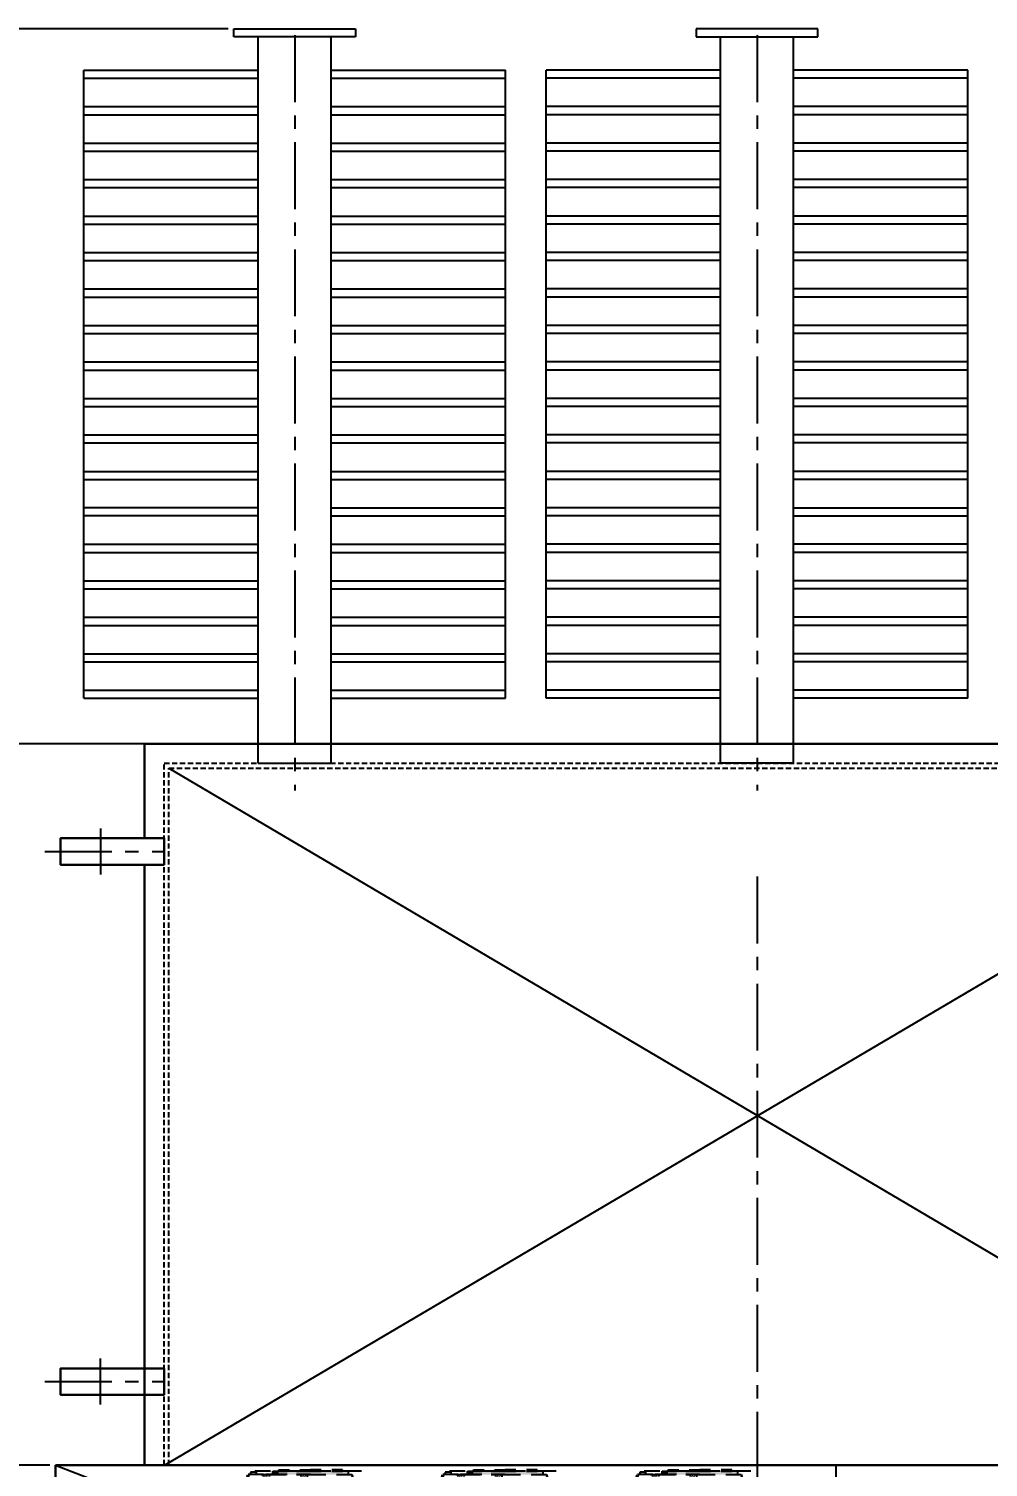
# Model space of a CAD drawing. Header units: millimetres. Extents: x 198356 to 209798, y -190593 to -183267.
# Drawn here: x 199798 to 200981, y -188132 to -186357 of the extents above; entities that cross this region are included whole.
import ezdxf

# ---------------------------------------------------------------- set-up
doc = ezdxf.new("R2010")
doc.units = ezdxf.units.MM
doc.header["$LTSCALE"] = 13
doc.linetypes.add('CENTERX2', pattern=[101.6, 63.5, -12.7, 12.7, -12.7])
doc.linetypes.add('DASHED', pattern=[0.75, 0.5, -0.25])
for name, color, linetype in [('1', 4, 'Continuous'), ('4虚线层', 6, 'DASHED'), ('粗实线', 4, 'Continuous')]:
    doc.layers.add(name, color=color, linetype=linetype)
doc.layers.add('2细实线', color=3, linetype='Continuous', lineweight=20)
doc.layers.add('标注、文本', color=3, linetype='Continuous', lineweight=25)
doc.styles.get("Standard").update_dxf_attribs({"font": 'gbenor.shx', "bigfont": 'gbcbig.shx'})
doc.dimstyles.new('英寸 1-10', dxfattribs={"dimscale": 14, "dimtxt": 3.5, "dimasz": 2, "dimexe": 1.5, "dimexo": 0.5, "dimgap": 0.5, "dimtad": 1, "dimtoh": 1, "dimdec": 1, "dimdsep": 46, "dimtxsty": 'Standard', "dimcen": 2.5, "dimclrd": 3, "dimclre": 3, "dimclrt": 3, "dimadec": 0, "dimazin": 2, "dimtfac": 1, "dimtdec": 1, "dimtmove": 0, "dimatfit": 2, "dimfxl": 1, "dimarcsym": 0})

# ---------------------------------------------------------------- blocks, each defined once
blk = doc.blocks.new('*D120')
at = {"layer": '2细实线', "color": 3, "linetype": 'ByBlock', "lineweight": -2}
for p, q in [((199961.3, -187239.5), (199707.7, -187239.5)), ((199728.7, -187281.5), (199728.7, -188087.5)), ((199823.8, -188129.5), (199707.7, -188129.5))]:
    blk.add_line(p, q, dxfattribs=at)
at = {"layer": '2细实线', "color": 3, "linetype": 'ByBlock'}
for points in [[(199721.7, -187281.5), (199735.7, -187281.5), (199728.7, -187239.5)], [(199721.7, -188087.5), (199735.7, -188087.5), (199728.7, -188129.5)]]:
    blk.add_solid(points, dxfattribs=at)
at = {"layer": 'Defpoints', "color": 0, "linetype": 'ByBlock'}
for p in [(199968.3, -187239.5), (199728.7, -188129.5), (199830.8, -188129.5)]:
    blk.add_point(p, dxfattribs=at)
at = {"layer": '2细实线', "color": 3, "linetype": 'ByBlock', "insert": (199683.5, -187684.5), "char_height": 73.5, "attachment_point": 5, "rotation": 90}
blk.add_mtext('890 [35.0]', dxfattribs=at)
blk = doc.blocks.new('A$C732158F3')
at = {"layer": '4虚线层', "ltscale": 3}
h = blk.add_hatch(color=256, dxfattribs=at)
h.dxf.hatch_style = 2
h.paths.add_polyline_path([(7.3, 129.5), (7.3, 82.9), (11.6, 82.9)])
h = blk.add_hatch(color=256, dxfattribs=at)
h.dxf.hatch_style = 2
h.paths.add_polyline_path([(7.3, 129.5), (11.6, 129.5), (11.6, 82.9)])
h = blk.add_hatch(color=256, dxfattribs=at)
h.dxf.hatch_style = 2
h.paths.add_polyline_path([(7.3, 82.9), (7.3, 43.6), (11.6, 43.6)])
h = blk.add_hatch(color=256, dxfattribs=at)
h.dxf.hatch_style = 2
h.paths.add_polyline_path([(7.3, 82.9), (11.6, 82.9), (11.6, 43.6)])
h = blk.add_hatch(color=256, dxfattribs=at)
h.dxf.hatch_style = 2
h.paths.add_polyline_path([(7.3, 43.6), (7.3, 36.4), (11.6, 36.4)])
h = blk.add_hatch(color=256, dxfattribs=at)
h.dxf.hatch_style = 2
h.paths.add_polyline_path([(7.3, 43.6), (11.6, 43.6), (11.6, 36.4)])
for points in [[(7.3, 129.5), (7.3, 112)], [(11.6, 133.9), (30.6, 139.7), (33.5, 139.7)], [(11.6, 114.9), (11.6, 133.9)], [(61.1, 130.9), (53.8, 130.9), (34.9, 130.9), (32, 129.5), (32, 128), (32, 125.1), (34.9, 125.1)], [(33.5, 133.9), (45.1, 133.9), (45.1, 139.7), (33.5, 139.7)], [(33.5, 120.8), (33.5, 139.7)], [(53.8, 122.2), (53.8, 123.7), (50.9, 125.1), (33.5, 125.1)], [(53.8, 122.2), (53.8, 123.7), (50.9, 125.1), (33.5, 125.1)], [(37.8, 110.6), (37.8, 125.1)], [(50.9, 125.1), (50.9, 110.6)], [(50.9, 125.1), (50.9, 110.6)], [(77.1, 128), (61.1, 128), (61.1, 130.9)], [(61.1, 130.9), (61.1, 113.5)], [(77.1, 128), (77.1, 112)], [(5.8, 122.2), (5.8, 109.1)], [(7.3, 109.1), (7.3, 122.2)], [(33.5, 88.8), (33.5, 107.7)], [(53.8, 122.2), (53.8, 109.1)], [(53.8, 122.2), (53.8, 109.1)], [(75.7, 117.8), (77.1, 117.8)], [(152.8, 109.1), (177.5, 106.2)], [(5.8, 96), (5.8, 82.9)], [(7.3, 100.4), (7.3, 82.9)], [(32, 98.9), (32, 82.9)], [(33.5, 88.8), (33.5, 87.3), (34.9, 85.8)], [(37.8, 84.4), (37.8, 98.9)], [(50.9, 97.5), (50.9, 82.9)], [(50.9, 97.5), (50.9, 82.9)], [(53.8, 100.4), (53.8, 82.9)], [(53.8, 96), (53.8, 82.9)], [(53.8, 96), (53.8, 82.9)], [(61.1, 100.4), (61.1, 82.9)], [(69.8, 98.9), (69.8, 82.9)], [(77.1, 98.9), (77.1, 82.9)], [(125.1, 90.2), (97.5, 90.2)], [(167.3, 90.2), (138.2, 90.2)], [(142.6, 106.2), (158.6, 103.3)], [(158.6, 103.3), (160, 100.4), (161.5, 100.4), (163, 100.4), (164.4, 101.8)], [(165.9, 103.3), (164.4, 101.8)], [(167.3, 101.8), (167.3, 103.3), (165.9, 103.3)], [(177.5, 106.2), (183.3, 100.4), (183.3, 82.9)], [(5.8, 69.8), (5.8, 82.9)], [(7.3, 65.5), (7.3, 82.9)], [(11.6, 65.5), (11.6, 82.9)], [(11.6, 81.5), (11.6, 80), (13.1, 78.6), (33.5, 78.6)], [(11.6, 78.6), (11.6, 77.1), (13.1, 75.7)], [(11.6, 75.7), (11.6, 74.2), (13.1, 72.7)], [(13.1, 71.3), (11.6, 71.3), (11.6, 69.8)], [(32, 66.9), (32, 82.9)], [(42.2, 72.7), (42.2, 74.2), (42.2, 75.7), (39.3, 75.7), (33.5, 75.7)], [(33.5, 75.7), (33.5, 72.7)], [(37.8, 71.3), (37.8, 40.7), (33.5, 40.7), (36.4, 40.7)], [(50.9, 40.7), (33.5, 40.7), (33.5, 71.3)], [(34.9, 85.8), (39.3, 84.4), (42.2, 78.6)], [(45.1, 77.1), (43.6, 78.6), (42.2, 78.6)], [(42.2, 71.3), (43.6, 72.7), (45.1, 74.2)], [(50.9, 68.4), (50.9, 82.9)], [(53.8, 65.5), (53.8, 82.9)], [(53.8, 69.8), (53.8, 82.9)], [(61.1, 65.5), (61.1, 82.9)], [(69.8, 66.9), (69.8, 82.9)], [(77.1, 66.9), (77.1, 82.9)], [(125.1, 75.7), (97.5, 75.7)], [(167.3, 75.7), (138.2, 75.7)], [(165.9, 62.6), (167.3, 62.6), (167.3, 64), (167.3, 82.9)], [(177.5, 59.7), (183.3, 65.5), (183.3, 82.9)], [(7.3, 56.7), (7.3, 43.6)], [(7.3, 36.4), (7.3, 53.8)], [(11.6, 53.8), (11.6, 36.4)], [(50.9, 40.7), (50.9, 55.3)], [(53.8, 43.6), (53.8, 56.7)], [(69.8, 37.8), (69.8, 53.8)], [(77.1, 37.8), (77.1, 53.8)], [(142.6, 59.7), (158.6, 62.6)], [(152.8, 56.7), (177.5, 59.7)], [(164.4, 64), (163, 65.5), (161.5, 65.5), (160, 65.5), (158.6, 62.6)], [(165.9, 62.6), (164.4, 64)], [(165.9, 62.6), (165.9, 64)], [(53.8, 40.7), (34.9, 40.7), (32, 40.7), (32, 37.8)], [(32, 37.8), (32, 36.4), (34.9, 34.9)], [(33.5, 40.7), (33.5, 39.3), (34.9, 39.3)], [(34.9, 39.3), (39.3, 37.8), (42.2, 32)], [(50.9, 40.7), (53.8, 42.2), (53.8, 43.6)], [(61.1, 34.9), (61.1, 52.4)], [(11.6, 21.8), (11.6, 32)], [(11.6, 32), (11.6, 29.1), (13.1, 29.1)], [(11.6, 29.1), (11.6, 27.6), (13.1, 26.2)], [(13.1, 24.7), (11.6, 24.7), (11.6, 21.8), (11.6, 5.8)], [(42.2, 26.2), (42.2, 27.6), (39.3, 29.1), (33.5, 29.1)], [(61.1, 34.9), (53.8, 34.9), (34.9, 34.9)], [(45.1, 29.1), (43.6, 30.6), (42.2, 32)], [(42.2, 24.7), (43.6, 26.2), (45.1, 27.6)], [(11.6, 16), (8.7, 16), (8.7, 8.7), (11.6, 8.7)], [(33.5, 1.5), (30.6, 1.5), (11.6, 7.3)], [(33.5, 1.5), (33.5, 0), (30.6, 0), (11.6, 5.8)]]:
    blk.add_lwpolyline(points, dxfattribs=at)
blk.add_lwpolyline([(11.6, 34.9), (11.6, 32)], close=True, dxfattribs=at)
for points in [[(0, 145.5), (0, 145.5), (0, 120.8), (0, 120.8)], [(7.3, 145.5), (7.3, 145.5), (7.3, 120.8), (7.3, 120.8)], [(11.6, 129.5), (11.6, 129.5), (7.3, 129.5), (7.3, 129.5)], [(33.5, 136.8), (33.5, 136.8), (11.6, 133.9), (11.6, 133.9)], [(32, 128), (32, 128), (32, 129.5), (32, 129.5)], [(32, 128), (32, 128), (32, 112), (32, 112)], [(37.8, 117.8), (37.8, 117.8), (33.5, 125.1), (33.5, 125.1)], [(34.9, 125.1), (34.9, 125.1), (53.8, 125.1), (53.8, 125.1)], [(37.8, 120.8), (37.8, 120.8), (36.4, 125.1), (36.4, 125.1)], [(53.8, 130.9), (53.8, 130.9), (53.8, 113.5), (53.8, 113.5)], [(69.8, 128), (69.8, 128), (69.8, 112), (69.8, 112)], [(0, 107.7), (0, 107.7), (0, 82.9), (0, 82.9)], [(7.3, 122.2), (7.3, 122.2), (5.8, 122.2), (5.8, 122.2)], [(7.3, 107.7), (7.3, 107.7), (7.3, 82.9), (7.3, 82.9)], [(32, 112), (32, 112), (32, 82.9), (32, 82.9)], [(33.5, 114.9), (33.5, 114.9), (37.8, 103.3), (37.8, 103.3)], [(77.1, 117.8), (77.1, 117.8), (103.3, 114.9), (103.3, 114.9)], [(77.1, 113.5), (77.1, 113.5), (93.1, 112), (93.1, 112)], [(106.2, 110.6), (106.2, 110.6), (130.9, 107.7), (130.9, 107.7)], [(114.9, 113.5), (114.9, 113.5), (139.7, 110.6), (139.7, 110.6)], [(7.3, 82.9), (7.3, 82.9), (7.3, 96), (7.3, 96)], [(11.6, 82.9), (11.6, 82.9), (11.6, 101.8), (11.6, 101.8)], [(157.1, 82.9), (157.1, 82.9), (157.1, 104.8), (157.1, 104.8)], [(158.6, 82.9), (158.6, 82.9), (158.6, 103.3), (158.6, 103.3)], [(164.4, 82.9), (164.4, 82.9), (164.4, 101.8), (164.4, 101.8)], [(167.3, 82.9), (167.3, 82.9), (167.3, 101.8), (167.3, 101.8)], [(177.5, 106.2), (177.5, 106.2), (177.5, 82.9), (177.5, 82.9)], [(0, 71.3), (0, 71.3), (0, 46.6), (0, 46.6)], [(7.3, 82.9), (7.3, 82.9), (7.3, 69.8), (7.3, 69.8)], [(7.3, 71.3), (7.3, 71.3), (7.3, 46.6), (7.3, 46.6)], [(11.6, 82.9), (11.6, 82.9), (11.6, 65.5), (11.6, 65.5)], [(33.5, 75.7), (33.5, 75.7), (13.1, 75.7), (13.1, 75.7)], [(33.5, 72.7), (33.5, 72.7), (13.1, 72.7), (13.1, 72.7)], [(33.5, 71.3), (33.5, 71.3), (13.1, 71.3), (13.1, 71.3)], [(32, 55.3), (32, 55.3), (32, 82.9), (32, 82.9)], [(42.2, 78.6), (42.2, 78.6), (33.5, 78.6), (33.5, 78.6)], [(33.5, 75.7), (33.5, 75.7), (33.5, 72.7), (33.5, 72.7)], [(33.5, 72.7), (33.5, 72.7), (42.2, 72.7), (42.2, 72.7)], [(33.5, 71.3), (33.5, 71.3), (42.2, 71.3), (42.2, 71.3)], [(33.5, 71.3), (33.5, 71.3), (33.5, 40.7), (33.5, 40.7)], [(45.1, 74.2), (45.1, 74.2), (45.1, 77.1), (45.1, 77.1)], [(53.8, 87.3), (53.8, 87.3), (61.1, 87.3), (61.1, 87.3)], [(53.8, 78.6), (53.8, 78.6), (61.1, 78.6), (61.1, 78.6)], [(157.1, 82.9), (157.1, 82.9), (157.1, 62.6), (157.1, 62.6)], [(158.6, 82.9), (158.6, 82.9), (158.6, 62.6), (158.6, 62.6)], [(164.4, 82.9), (164.4, 82.9), (164.4, 64), (164.4, 64)], [(177.5, 59.7), (177.5, 59.7), (177.5, 82.9), (177.5, 82.9)], [(5.8, 43.6), (5.8, 43.6), (5.8, 56.7), (5.8, 56.7)], [(32, 37.8), (32, 37.8), (32, 53.8), (32, 53.8)], [(33.5, 50.9), (33.5, 50.9), (37.8, 62.6), (37.8, 62.6)], [(37.8, 56.7), (37.8, 56.7), (37.8, 58.2), (37.8, 58.2)], [(77.1, 52.4), (77.1, 52.4), (93.1, 53.8), (93.1, 53.8)], [(106.2, 55.3), (106.2, 55.3), (130.9, 58.2), (130.9, 58.2)], [(114.9, 52.4), (114.9, 52.4), (139.7, 55.3), (139.7, 55.3)], [(7.3, 43.6), (7.3, 43.6), (5.8, 43.6), (5.8, 43.6)], [(11.6, 36.4), (11.6, 36.4), (7.3, 36.4), (7.3, 36.4)], [(11.6, 34.9), (11.6, 34.9), (11.6, 52.4), (11.6, 52.4)], [(37.8, 48), (37.8, 48), (33.5, 40.7), (33.5, 40.7)], [(37.8, 45.1), (37.8, 45.1), (36.4, 40.7), (36.4, 40.7)], [(53.8, 34.9), (53.8, 34.9), (53.8, 52.4), (53.8, 52.4)], [(61.1, 37.8), (61.1, 37.8), (77.1, 37.8), (77.1, 37.8)], [(77.1, 48), (77.1, 48), (103.3, 50.9), (103.3, 50.9)], [(0, 33.5), (0, 33.5), (0, 8.7), (0, 8.7)], [(7.3, 33.5), (7.3, 33.5), (7.3, 8.7), (7.3, 8.7)], [(11.6, 32), (11.6, 32), (13.1, 32), (13.1, 32)], [(33.5, 32), (33.5, 32), (13.1, 32), (13.1, 32)], [(33.5, 29.1), (33.5, 29.1), (13.1, 29.1), (13.1, 29.1)], [(33.5, 26.2), (33.5, 26.2), (13.1, 26.2), (13.1, 26.2)], [(33.5, 24.7), (33.5, 24.7), (13.1, 24.7), (13.1, 24.7)], [(42.2, 32), (42.2, 32), (33.5, 32), (33.5, 32)], [(33.5, 29.1), (33.5, 29.1), (33.5, 26.2), (33.5, 26.2)], [(33.5, 26.2), (33.5, 26.2), (42.2, 26.2), (42.2, 26.2)], [(33.5, 24.7), (33.5, 24.7), (42.2, 24.7), (42.2, 24.7)], [(33.5, 24.7), (33.5, 24.7), (33.5, 0), (33.5, 0)], [(45.1, 27.6), (45.1, 27.6), (45.1, 29.1), (45.1, 29.1)]]:
    blk.add_open_spline(points, degree=3, dxfattribs=at)
blk = doc.blocks.new('*D117')
at = {"layer": '2细实线', "color": 3, "linetype": 'ByBlock', "lineweight": -2}
for p, q in [((199823.8, -188129.5), (199707.7, -188129.5)), ((199728.7, -188171.5), (199728.7, -188762.5)), ((199855.6, -188804.5), (199707.7, -188804.5))]:
    blk.add_line(p, q, dxfattribs=at)
at = {"layer": '2细实线', "color": 3, "linetype": 'ByBlock'}
for points in [[(199721.7, -188171.5), (199735.7, -188171.5), (199728.7, -188129.5)], [(199721.7, -188762.5), (199735.7, -188762.5), (199728.7, -188804.5)]]:
    blk.add_solid(points, dxfattribs=at)
at = {"layer": 'Defpoints', "color": 0, "linetype": 'ByBlock'}
for p in [(199830.8, -188129.5), (199728.7, -188804.5), (199862.6, -188804.5)]:
    blk.add_point(p, dxfattribs=at)
at = {"layer": '2细实线', "color": 3, "linetype": 'ByBlock', "insert": (199683.4, -188467), "char_height": 73.5, "attachment_point": 5, "rotation": 90}
blk.add_mtext('675 [26.6]', dxfattribs=at)
blk = doc.blocks.new('*D128')
at = {"layer": '2细实线', "color": 3, "linetype": 'ByBlock', "lineweight": -2}
for p, q in [((200043.8, -186357.5), (199465.3, -186357.5)), ((199486.3, -186399.5), (199486.3, -188762.5)), ((199703.7, -188804.5), (199465.3, -188804.5))]:
    blk.add_line(p, q, dxfattribs=at)
at = {"layer": '2细实线', "color": 3, "linetype": 'ByBlock'}
for points in [[(199479.3, -186399.5), (199493.3, -186399.5), (199486.3, -186357.5)], [(199479.3, -188762.5), (199493.3, -188762.5), (199486.3, -188804.5)]]:
    blk.add_solid(points, dxfattribs=at)
at = {"layer": 'Defpoints', "color": 0, "linetype": 'ByBlock'}
for p in [(200050.8, -186357.5), (199486.3, -188804.5), (199710.7, -188804.5)]:
    blk.add_point(p, dxfattribs=at)
at = {"layer": '2细实线', "color": 3, "linetype": 'ByBlock', "insert": (199441, -187581), "char_height": 73.5, "attachment_point": 5, "rotation": 90}
blk.add_mtext('2447 [96.3]', dxfattribs=at)

msp = doc.modelspace()

# ---------------------------------------------------------------- linework, layer by layer
at = {"layer": '1', "ltscale": 5}
for p, q in [((200050.829, -186357.487), (200200.829, -186357.487)), ((200050.829, -186367.487), (200050.829, -186357.487)), ((200050.829, -186357.487), (200200.829, -186357.487)), ((200050.829, -186367.487), (200050.829, -186357.487)), ((200200.829, -186367.487), (200050.829, -186367.487)), ((200200.829, -186367.487), (200050.829, -186367.487)), ((200080.829, -187263.487), (200080.829, -186367.487)), ((200080.829, -187263.487), (200080.829, -186367.487)), ((200170.829, -187263.487), (200170.829, -186367.487)), ((200170.829, -187263.487), (200170.829, -186367.487)), ((200200.829, -186357.487), (200200.829, -186367.487)), ((200200.829, -186357.487), (200200.829, -186367.487)), ((200770.829, -186357.487), (200620.829, -186357.487)), ((200620.829, -186357.487), (200620.829, -186367.487)), ((200770.829, -186357.487), (200620.829, -186357.487)), ((200620.829, -186357.487), (200620.829, -186367.487)), ((200620.829, -186367.487), (200770.829, -186367.487)), ((200620.829, -186367.487), (200770.829, -186367.487)), ((200650.829, -187263.487), (200650.829, -186367.487)), ((200650.829, -187263.487), (200650.829, -186367.487)), ((200740.829, -187263.487), (200740.829, -186367.487)), ((200740.829, -187263.487), (200740.829, -186367.487)), ((200770.829, -186367.487), (200770.829, -186357.487)), ((200770.829, -186367.487), (200770.829, -186357.487)), ((199865.829, -187183.487), (199865.829, -186408.487)), ((199865.829, -186408.487), (200080.829, -186408.487)), ((199865.829, -186408.487), (200080.829, -186408.487)), ((199865.829, -186408.487), (200080.829, -186408.487)), ((199865.829, -186408.487), (200080.829, -186408.487)), ((199865.829, -186418.487), (200080.829, -186418.487)), ((199865.829, -186418.487), (200080.829, -186418.487)), ((199865.829, -186418.487), (200080.829, -186418.487)), ((199865.829, -186418.487), (200080.829, -186418.487)), ((200170.829, -186408.487), (200385.829, -186408.487)), ((200170.829, -186408.487), (200385.829, -186408.487)), ((200170.829, -186408.487), (200385.829, -186408.487)), ((200170.829, -186408.487), (200385.829, -186408.487)), ((200170.829, -186408.487), (200385.829, -186408.487)), ((200170.829, -186408.487), (200385.829, -186408.487)), ((200170.829, -186408.487), (200385.829, -186408.487)), ((200170.829, -186408.487), (200385.829, -186408.487)), ((200170.829, -186418.487), (200385.829, -186418.487)), ((200170.829, -186418.487), (200385.829, -186418.487)), ((200170.829, -186418.487), (200385.829, -186418.487)), ((200170.829, -186418.487), (200385.829, -186418.487)), ((200170.829, -186418.487), (200385.829, -186418.487)), ((200170.829, -186418.487), (200385.829, -186418.487)), ((200170.829, -186418.487), (200385.829, -186418.487)), ((200170.829, -186418.487), (200385.829, -186418.487)), ((200385.829, -187183.487), (200385.829, -186408.487)), ((200435.829, -187183.487), (200435.829, -186408.487)), ((200650.829, -186408.487), (200435.829, -186408.487)), ((200650.829, -186408.487), (200435.829, -186408.487)), ((200650.829, -186408.487), (200435.829, -186408.487)), ((200650.829, -186408.487), (200435.829, -186408.487)), ((200650.829, -186408.487), (200435.829, -186408.487)), ((200650.829, -186408.487), (200435.829, -186408.487)), ((200650.829, -186408.487), (200435.829, -186408.487)), ((200650.829, -186408.487), (200435.829, -186408.487)), ((200650.829, -186418.487), (200435.829, -186418.487)), ((200650.829, -186418.487), (200435.829, -186418.487)), ((200650.829, -186418.487), (200435.829, -186418.487)), ((200650.829, -186418.487), (200435.829, -186418.487)), ((200650.829, -186418.487), (200435.829, -186418.487)), ((200650.829, -186418.487), (200435.829, -186418.487)), ((200650.829, -186418.487), (200435.829, -186418.487)), ((200650.829, -186418.487), (200435.829, -186418.487)), ((200955.829, -186408.487), (200740.829, -186408.487)), ((200955.829, -186408.487), (200740.829, -186408.487)), ((200955.829, -186408.487), (200740.829, -186408.487)), ((200955.829, -186408.487), (200740.829, -186408.487)), ((200955.829, -186418.487), (200740.829, -186418.487)), ((200955.829, -186418.487), (200740.829, -186418.487)), ((200955.829, -186418.487), (200740.829, -186418.487)), ((200955.829, -186418.487), (200740.829, -186418.487)), ((200955.829, -187183.487), (200955.829, -186408.487)), ((199865.829, -186453.487), (200080.829, -186453.487)), ((199865.829, -186453.487), (200080.829, -186453.487)), ((199865.829, -186453.487), (200080.829, -186453.487)), ((199865.829, -186453.487), (200080.829, -186453.487)), ((200170.829, -186453.487), (200385.829, -186453.487)), ((200170.829, -186453.487), (200385.829, -186453.487)), ((200170.829, -186453.487), (200385.829, -186453.487)), ((200170.829, -186453.487), (200385.829, -186453.487)), ((200170.829, -186453.487), (200385.829, -186453.487)), ((200170.829, -186453.487), (200385.829, -186453.487)), ((200170.829, -186453.487), (200385.829, -186453.487)), ((200170.829, -186453.487), (200385.829, -186453.487)), ((200650.829, -186453.487), (200435.829, -186453.487)), ((200650.829, -186453.487), (200435.829, -186453.487)), ((200650.829, -186453.487), (200435.829, -186453.487)), ((200650.829, -186453.487), (200435.829, -186453.487)), ((200650.829, -186453.487), (200435.829, -186453.487)), ((200650.829, -186453.487), (200435.829, -186453.487)), ((200650.829, -186453.487), (200435.829, -186453.487)), ((200650.829, -186453.487), (200435.829, -186453.487)), ((200955.829, -186453.487), (200740.829, -186453.487)), ((200955.829, -186453.487), (200740.829, -186453.487)), ((200955.829, -186453.487), (200740.829, -186453.487)), ((200955.829, -186453.487), (200740.829, -186453.487)), ((199865.829, -186463.487), (200080.829, -186463.487)), ((199865.829, -186463.487), (200080.829, -186463.487)), ((199865.829, -186463.487), (200080.829, -186463.487)), ((199865.829, -186463.487), (200080.829, -186463.487)), ((200170.829, -186463.487), (200385.829, -186463.487)), ((200170.829, -186463.487), (200385.829, -186463.487)), ((200170.829, -186463.487), (200385.829, -186463.487)), ((200170.829, -186463.487), (200385.829, -186463.487)), ((200170.829, -186463.487), (200385.829, -186463.487)), ((200170.829, -186463.487), (200385.829, -186463.487)), ((200170.829, -186463.487), (200385.829, -186463.487)), ((200170.829, -186463.487), (200385.829, -186463.487)), ((200650.829, -186463.487), (200435.829, -186463.487)), ((200650.829, -186463.487), (200435.829, -186463.487)), ((200650.829, -186463.487), (200435.829, -186463.487)), ((200650.829, -186463.487), (200435.829, -186463.487)), ((200650.829, -186463.487), (200435.829, -186463.487)), ((200650.829, -186463.487), (200435.829, -186463.487)), ((200650.829, -186463.487), (200435.829, -186463.487)), ((200650.829, -186463.487), (200435.829, -186463.487)), ((200955.829, -186463.487), (200740.829, -186463.487)), ((200955.829, -186463.487), (200740.829, -186463.487)), ((200955.829, -186463.487), (200740.829, -186463.487)), ((200955.829, -186463.487), (200740.829, -186463.487)), ((199865.829, -186498.487), (200080.829, -186498.487)), ((199865.829, -186498.487), (200080.829, -186498.487)), ((199865.829, -186498.487), (200080.829, -186498.487)), ((199865.829, -186498.487), (200080.829, -186498.487)), ((199865.829, -186508.487), (200080.829, -186508.487)), ((199865.829, -186508.487), (200080.829, -186508.487)), ((199865.829, -186508.487), (200080.829, -186508.487)), ((199865.829, -186508.487), (200080.829, -186508.487)), ((200170.829, -186498.487), (200385.829, -186498.487)), ((200170.829, -186498.487), (200385.829, -186498.487)), ((200170.829, -186498.487), (200385.829, -186498.487)), ((200170.829, -186498.487), (200385.829, -186498.487)), ((200170.829, -186498.487), (200385.829, -186498.487)), ((200170.829, -186498.487), (200385.829, -186498.487)), ((200170.829, -186498.487), (200385.829, -186498.487)), ((200170.829, -186498.487), (200385.829, -186498.487)), ((200170.829, -186508.487), (200385.829, -186508.487)), ((200170.829, -186508.487), (200385.829, -186508.487)), ((200170.829, -186508.487), (200385.829, -186508.487)), ((200170.829, -186508.487), (200385.829, -186508.487)), ((200170.829, -186508.487), (200385.829, -186508.487)), ((200170.829, -186508.487), (200385.829, -186508.487)), ((200170.829, -186508.487), (200385.829, -186508.487)), ((200170.829, -186508.487), (200385.829, -186508.487)), ((200650.829, -186498.487), (200435.829, -186498.487)), ((200650.829, -186498.487), (200435.829, -186498.487)), ((200650.829, -186498.487), (200435.829, -186498.487)), ((200650.829, -186498.487), (200435.829, -186498.487)), ((200650.829, -186498.487), (200435.829, -186498.487)), ((200650.829, -186498.487), (200435.829, -186498.487)), ((200650.829, -186498.487), (200435.829, -186498.487)), ((200650.829, -186498.487), (200435.829, -186498.487)), ((200650.829, -186508.487), (200435.829, -186508.487)), ((200650.829, -186508.487), (200435.829, -186508.487)), ((200650.829, -186508.487), (200435.829, -186508.487)), ((200650.829, -186508.487), (200435.829, -186508.487)), ((200650.829, -186508.487), (200435.829, -186508.487)), ((200650.829, -186508.487), (200435.829, -186508.487)), ((200650.829, -186508.487), (200435.829, -186508.487)), ((200650.829, -186508.487), (200435.829, -186508.487)), ((200955.829, -186498.487), (200740.829, -186498.487)), ((200955.829, -186498.487), (200740.829, -186498.487)), ((200955.829, -186498.487), (200740.829, -186498.487)), ((200955.829, -186498.487), (200740.829, -186498.487)), ((200955.829, -186508.487), (200740.829, -186508.487)), ((200955.829, -186508.487), (200740.829, -186508.487)), ((200955.829, -186508.487), (200740.829, -186508.487)), ((200955.829, -186508.487), (200740.829, -186508.487)), ((199865.829, -186543.487), (200080.829, -186543.487)), ((199865.829, -186543.487), (200080.829, -186543.487)), ((200170.829, -186543.487), (200385.829, -186543.487)), ((200170.829, -186543.487), (200385.829, -186543.487)), ((200170.829, -186543.487), (200385.829, -186543.487)), ((200170.829, -186543.487), (200385.829, -186543.487)), ((200650.829, -186543.487), (200435.829, -186543.487)), ((200650.829, -186543.487), (200435.829, -186543.487)), ((200650.829, -186543.487), (200435.829, -186543.487)), ((200650.829, -186543.487), (200435.829, -186543.487)), ((200955.829, -186543.487), (200740.829, -186543.487)), ((200955.829, -186543.487), (200740.829, -186543.487)), ((199865.829, -186553.487), (200080.829, -186553.487)), ((199865.829, -186553.487), (200080.829, -186553.487)), ((200170.829, -186553.487), (200385.829, -186553.487)), ((200170.829, -186553.487), (200385.829, -186553.487)), ((200170.829, -186553.487), (200385.829, -186553.487)), ((200170.829, -186553.487), (200385.829, -186553.487)), ((200650.829, -186553.487), (200435.829, -186553.487)), ((200650.829, -186553.487), (200435.829, -186553.487)), ((200650.829, -186553.487), (200435.829, -186553.487)), ((200650.829, -186553.487), (200435.829, -186553.487)), ((200955.829, -186553.487), (200740.829, -186553.487)), ((200955.829, -186553.487), (200740.829, -186553.487)), ((199865.829, -186588.487), (200080.829, -186588.487)), ((199865.829, -186588.487), (200080.829, -186588.487)), ((199865.829, -186598.487), (200080.829, -186598.487)), ((199865.829, -186598.487), (200080.829, -186598.487)), ((200170.829, -186588.487), (200385.829, -186588.487)), ((200170.829, -186588.487), (200385.829, -186588.487)), ((200170.829, -186588.487), (200385.829, -186588.487)), ((200170.829, -186588.487), (200385.829, -186588.487)), ((200170.829, -186598.487), (200385.829, -186598.487)), ((200170.829, -186598.487), (200385.829, -186598.487)), ((200170.829, -186598.487), (200385.829, -186598.487)), ((200170.829, -186598.487), (200385.829, -186598.487)), ((200650.829, -186588.487), (200435.829, -186588.487)), ((200650.829, -186588.487), (200435.829, -186588.487)), ((200650.829, -186588.487), (200435.829, -186588.487)), ((200650.829, -186588.487), (200435.829, -186588.487)), ((200650.829, -186598.487), (200435.829, -186598.487)), ((200650.829, -186598.487), (200435.829, -186598.487)), ((200650.829, -186598.487), (200435.829, -186598.487)), ((200650.829, -186598.487), (200435.829, -186598.487)), ((200955.829, -186588.487), (200740.829, -186588.487)), ((200955.829, -186588.487), (200740.829, -186588.487)), ((200955.829, -186598.487), (200740.829, -186598.487)), ((200955.829, -186598.487), (200740.829, -186598.487)), ((199865.829, -186633.487), (200080.829, -186633.487)), ((199865.829, -186633.487), (200080.829, -186633.487)), ((200170.829, -186633.487), (200385.829, -186633.487)), ((200170.829, -186633.487), (200385.829, -186633.487)), ((200170.829, -186633.487), (200385.829, -186633.487)), ((200170.829, -186633.487), (200385.829, -186633.487)), ((200650.829, -186633.487), (200435.829, -186633.487)), ((200650.829, -186633.487), (200435.829, -186633.487)), ((200650.829, -186633.487), (200435.829, -186633.487)), ((200650.829, -186633.487), (200435.829, -186633.487)), ((200955.829, -186633.487), (200740.829, -186633.487)), ((200955.829, -186633.487), (200740.829, -186633.487)), ((199865.829, -186643.487), (200080.829, -186643.487)), ((199865.829, -186643.487), (200080.829, -186643.487)), ((200170.829, -186643.487), (200385.829, -186643.487)), ((200170.829, -186643.487), (200385.829, -186643.487)), ((200170.829, -186643.487), (200385.829, -186643.487)), ((200170.829, -186643.487), (200385.829, -186643.487)), ((200650.829, -186643.487), (200435.829, -186643.487)), ((200650.829, -186643.487), (200435.829, -186643.487)), ((200650.829, -186643.487), (200435.829, -186643.487)), ((200650.829, -186643.487), (200435.829, -186643.487)), ((200955.829, -186643.487), (200740.829, -186643.487)), ((200955.829, -186643.487), (200740.829, -186643.487)), ((199865.829, -186678.487), (200080.829, -186678.487)), ((199865.829, -186678.487), (200080.829, -186678.487)), ((199865.829, -186678.487), (200080.829, -186678.487)), ((199865.829, -186678.487), (200080.829, -186678.487)), ((199865.829, -186688.487), (200080.829, -186688.487)), ((199865.829, -186688.487), (200080.829, -186688.487)), ((199865.829, -186688.487), (200080.829, -186688.487)), ((199865.829, -186688.487), (200080.829, -186688.487)), ((200170.829, -186678.487), (200385.829, -186678.487)), ((200170.829, -186678.487), (200385.829, -186678.487)), ((200170.829, -186678.487), (200385.829, -186678.487)), ((200170.829, -186678.487), (200385.829, -186678.487)), ((200170.829, -186678.487), (200385.829, -186678.487)), ((200170.829, -186678.487), (200385.829, -186678.487)), ((200170.829, -186678.487), (200385.829, -186678.487)), ((200170.829, -186678.487), (200385.829, -186678.487)), ((200170.829, -186688.487), (200385.829, -186688.487)), ((200170.829, -186688.487), (200385.829, -186688.487)), ((200170.829, -186688.487), (200385.829, -186688.487)), ((200170.829, -186688.487), (200385.829, -186688.487)), ((200170.829, -186688.487), (200385.829, -186688.487)), ((200170.829, -186688.487), (200385.829, -186688.487)), ((200170.829, -186688.487), (200385.829, -186688.487)), ((200170.829, -186688.487), (200385.829, -186688.487)), ((200650.829, -186678.487), (200435.829, -186678.487)), ((200650.829, -186678.487), (200435.829, -186678.487)), ((200650.829, -186678.487), (200435.829, -186678.487)), ((200650.829, -186678.487), (200435.829, -186678.487)), ((200650.829, -186678.487), (200435.829, -186678.487)), ((200650.829, -186678.487), (200435.829, -186678.487)), ((200650.829, -186678.487), (200435.829, -186678.487)), ((200650.829, -186678.487), (200435.829, -186678.487)), ((200650.829, -186688.487), (200435.829, -186688.487)), ((200650.829, -186688.487), (200435.829, -186688.487)), ((200650.829, -186688.487), (200435.829, -186688.487)), ((200650.829, -186688.487), (200435.829, -186688.487)), ((200650.829, -186688.487), (200435.829, -186688.487)), ((200650.829, -186688.487), (200435.829, -186688.487)), ((200650.829, -186688.487), (200435.829, -186688.487)), ((200650.829, -186688.487), (200435.829, -186688.487)), ((200955.829, -186678.487), (200740.829, -186678.487)), ((200955.829, -186678.487), (200740.829, -186678.487)), ((200955.829, -186678.487), (200740.829, -186678.487)), ((200955.829, -186678.487), (200740.829, -186678.487)), ((200955.829, -186688.487), (200740.829, -186688.487)), ((200955.829, -186688.487), (200740.829, -186688.487)), ((200955.829, -186688.487), (200740.829, -186688.487)), ((200955.829, -186688.487), (200740.829, -186688.487)), ((199865.829, -186723.487), (200080.829, -186723.487)), ((199865.829, -186723.487), (200080.829, -186723.487)), ((199865.829, -186723.487), (200080.829, -186723.487)), ((199865.829, -186723.487), (200080.829, -186723.487)), ((200170.829, -186723.487), (200385.829, -186723.487)), ((200170.829, -186723.487), (200385.829, -186723.487)), ((200170.829, -186723.487), (200385.829, -186723.487)), ((200170.829, -186723.487), (200385.829, -186723.487)), ((200170.829, -186723.487), (200385.829, -186723.487)), ((200170.829, -186723.487), (200385.829, -186723.487)), ((200170.829, -186723.487), (200385.829, -186723.487)), ((200170.829, -186723.487), (200385.829, -186723.487)), ((200650.829, -186723.487), (200435.829, -186723.487)), ((200650.829, -186723.487), (200435.829, -186723.487)), ((200650.829, -186723.487), (200435.829, -186723.487)), ((200650.829, -186723.487), (200435.829, -186723.487)), ((200650.829, -186723.487), (200435.829, -186723.487)), ((200650.829, -186723.487), (200435.829, -186723.487)), ((200650.829, -186723.487), (200435.829, -186723.487)), ((200650.829, -186723.487), (200435.829, -186723.487)), ((200955.829, -186723.487), (200740.829, -186723.487)), ((200955.829, -186723.487), (200740.829, -186723.487)), ((200955.829, -186723.487), (200740.829, -186723.487)), ((200955.829, -186723.487), (200740.829, -186723.487)), ((199865.829, -186733.487), (200080.829, -186733.487)), ((199865.829, -186733.487), (200080.829, -186733.487)), ((199865.829, -186733.487), (200080.829, -186733.487)), ((199865.829, -186733.487), (200080.829, -186733.487)), ((200170.829, -186733.487), (200385.829, -186733.487)), ((200170.829, -186733.487), (200385.829, -186733.487)), ((200170.829, -186733.487), (200385.829, -186733.487)), ((200170.829, -186733.487), (200385.829, -186733.487)), ((200170.829, -186733.487), (200385.829, -186733.487)), ((200170.829, -186733.487), (200385.829, -186733.487)), ((200170.829, -186733.487), (200385.829, -186733.487)), ((200170.829, -186733.487), (200385.829, -186733.487)), ((200650.829, -186733.487), (200435.829, -186733.487)), ((200650.829, -186733.487), (200435.829, -186733.487)), ((200650.829, -186733.487), (200435.829, -186733.487)), ((200650.829, -186733.487), (200435.829, -186733.487)), ((200650.829, -186733.487), (200435.829, -186733.487)), ((200650.829, -186733.487), (200435.829, -186733.487)), ((200650.829, -186733.487), (200435.829, -186733.487)), ((200650.829, -186733.487), (200435.829, -186733.487)), ((200955.829, -186733.487), (200740.829, -186733.487)), ((200955.829, -186733.487), (200740.829, -186733.487)), ((200955.829, -186733.487), (200740.829, -186733.487)), ((200955.829, -186733.487), (200740.829, -186733.487)), ((199865.829, -186768.487), (200080.829, -186768.487)), ((199865.829, -186768.487), (200080.829, -186768.487)), ((199865.829, -186768.487), (200080.829, -186768.487)), ((199865.829, -186768.487), (200080.829, -186768.487)), ((199865.829, -186778.487), (200080.829, -186778.487)), ((199865.829, -186778.487), (200080.829, -186778.487)), ((199865.829, -186778.487), (200080.829, -186778.487)), ((199865.829, -186778.487), (200080.829, -186778.487)), ((200170.829, -186768.487), (200385.829, -186768.487)), ((200170.829, -186768.487), (200385.829, -186768.487)), ((200170.829, -186768.487), (200385.829, -186768.487)), ((200170.829, -186768.487), (200385.829, -186768.487)), ((200170.829, -186768.487), (200385.829, -186768.487)), ((200170.829, -186768.487), (200385.829, -186768.487)), ((200170.829, -186768.487), (200385.829, -186768.487)), ((200170.829, -186768.487), (200385.829, -186768.487)), ((200170.829, -186778.487), (200385.829, -186778.487)), ((200170.829, -186778.487), (200385.829, -186778.487)), ((200170.829, -186778.487), (200385.829, -186778.487)), ((200170.829, -186778.487), (200385.829, -186778.487)), ((200170.829, -186778.487), (200385.829, -186778.487)), ((200170.829, -186778.487), (200385.829, -186778.487)), ((200170.829, -186778.487), (200385.829, -186778.487)), ((200170.829, -186778.487), (200385.829, -186778.487)), ((200650.829, -186768.487), (200435.829, -186768.487)), ((200650.829, -186768.487), (200435.829, -186768.487)), ((200650.829, -186768.487), (200435.829, -186768.487)), ((200650.829, -186768.487), (200435.829, -186768.487)), ((200650.829, -186768.487), (200435.829, -186768.487)), ((200650.829, -186768.487), (200435.829, -186768.487)), ((200650.829, -186768.487), (200435.829, -186768.487)), ((200650.829, -186768.487), (200435.829, -186768.487)), ((200650.829, -186778.487), (200435.829, -186778.487)), ((200650.829, -186778.487), (200435.829, -186778.487)), ((200650.829, -186778.487), (200435.829, -186778.487)), ((200650.829, -186778.487), (200435.829, -186778.487)), ((200650.829, -186778.487), (200435.829, -186778.487)), ((200650.829, -186778.487), (200435.829, -186778.487)), ((200650.829, -186778.487), (200435.829, -186778.487)), ((200650.829, -186778.487), (200435.829, -186778.487)), ((200955.829, -186768.487), (200740.829, -186768.487)), ((200955.829, -186768.487), (200740.829, -186768.487)), ((200955.829, -186768.487), (200740.829, -186768.487)), ((200955.829, -186768.487), (200740.829, -186768.487)), ((200955.829, -186778.487), (200740.829, -186778.487)), ((200955.829, -186778.487), (200740.829, -186778.487)), ((200955.829, -186778.487), (200740.829, -186778.487)), ((200955.829, -186778.487), (200740.829, -186778.487)), ((199865.829, -186813.487), (200080.829, -186813.487)), ((199865.829, -186813.487), (200080.829, -186813.487)), ((200170.829, -186813.487), (200385.829, -186813.487)), ((200170.829, -186813.487), (200385.829, -186813.487)), ((200170.829, -186813.487), (200385.829, -186813.487)), ((200170.829, -186813.487), (200385.829, -186813.487)), ((200650.829, -186813.487), (200435.829, -186813.487)), ((200650.829, -186813.487), (200435.829, -186813.487)), ((200650.829, -186813.487), (200435.829, -186813.487)), ((200650.829, -186813.487), (200435.829, -186813.487)), ((200955.829, -186813.487), (200740.829, -186813.487)), ((200955.829, -186813.487), (200740.829, -186813.487)), ((199865.829, -186823.487), (200080.829, -186823.487)), ((199865.829, -186823.487), (200080.829, -186823.487)), ((200170.829, -186823.487), (200385.829, -186823.487)), ((200170.829, -186823.487), (200385.829, -186823.487)), ((200170.829, -186823.487), (200385.829, -186823.487)), ((200170.829, -186823.487), (200385.829, -186823.487)), ((200650.829, -186823.487), (200435.829, -186823.487)), ((200650.829, -186823.487), (200435.829, -186823.487)), ((200650.829, -186823.487), (200435.829, -186823.487)), ((200650.829, -186823.487), (200435.829, -186823.487)), ((200955.829, -186823.487), (200740.829, -186823.487)), ((200955.829, -186823.487), (200740.829, -186823.487)), ((199865.829, -186858.487), (200080.829, -186858.487)), ((199865.829, -186858.487), (200080.829, -186858.487)), ((199865.829, -186868.487), (200080.829, -186868.487)), ((199865.829, -186868.487), (200080.829, -186868.487)), ((200170.829, -186858.487), (200385.829, -186858.487)), ((200170.829, -186858.487), (200385.829, -186858.487)), ((200170.829, -186858.487), (200385.829, -186858.487)), ((200170.829, -186858.487), (200385.829, -186858.487)), ((200170.829, -186868.487), (200385.829, -186868.487)), ((200170.829, -186868.487), (200385.829, -186868.487)), ((200170.829, -186868.487), (200385.829, -186868.487)), ((200170.829, -186868.487), (200385.829, -186868.487)), ((200650.829, -186858.487), (200435.829, -186858.487)), ((200650.829, -186858.487), (200435.829, -186858.487)), ((200650.829, -186858.487), (200435.829, -186858.487)), ((200650.829, -186858.487), (200435.829, -186858.487)), ((200650.829, -186868.487), (200435.829, -186868.487)), ((200650.829, -186868.487), (200435.829, -186868.487)), ((200650.829, -186868.487), (200435.829, -186868.487)), ((200650.829, -186868.487), (200435.829, -186868.487)), ((200955.829, -186858.487), (200740.829, -186858.487)), ((200955.829, -186858.487), (200740.829, -186858.487)), ((200955.829, -186868.487), (200740.829, -186868.487)), ((200955.829, -186868.487), (200740.829, -186868.487)), ((199865.829, -186903.487), (200080.829, -186903.487)), ((199865.829, -186903.487), (200080.829, -186903.487)), ((200170.829, -186903.487), (200385.829, -186903.487)), ((200170.829, -186903.487), (200385.829, -186903.487)), ((200170.829, -186903.487), (200385.829, -186903.487)), ((200170.829, -186903.487), (200385.829, -186903.487)), ((200650.829, -186903.487), (200435.829, -186903.487)), ((200650.829, -186903.487), (200435.829, -186903.487)), ((200650.829, -186903.487), (200435.829, -186903.487)), ((200650.829, -186903.487), (200435.829, -186903.487)), ((200955.829, -186903.487), (200740.829, -186903.487)), ((200955.829, -186903.487), (200740.829, -186903.487)), ((199865.829, -186913.487), (200080.829, -186913.487)), ((199865.829, -186913.487), (200080.829, -186913.487)), ((200170.829, -186913.487), (200385.829, -186913.487)), ((200170.829, -186913.487), (200385.829, -186913.487)), ((200170.829, -186913.487), (200385.829, -186913.487)), ((200170.829, -186913.487), (200385.829, -186913.487)), ((200650.829, -186913.487), (200435.829, -186913.487)), ((200650.829, -186913.487), (200435.829, -186913.487)), ((200650.829, -186913.487), (200435.829, -186913.487)), ((200650.829, -186913.487), (200435.829, -186913.487)), ((200955.829, -186913.487), (200740.829, -186913.487)), ((200955.829, -186913.487), (200740.829, -186913.487)), ((200080.829, -186948.487), (199865.829, -186948.487)), ((200080.829, -186948.487), (199865.829, -186948.487)), ((200080.829, -186948.487), (199865.829, -186948.487)), ((200080.829, -186948.487), (199865.829, -186948.487)), ((200170.829, -186948.487), (200385.829, -186948.487)), ((200170.829, -186948.487), (200385.829, -186948.487)), ((200170.829, -186948.487), (200385.829, -186948.487)), ((200170.829, -186948.487), (200385.829, -186948.487)), ((200650.829, -186948.487), (200435.829, -186948.487)), ((200650.829, -186948.487), (200435.829, -186948.487)), ((200650.829, -186948.487), (200435.829, -186948.487)), ((200650.829, -186948.487), (200435.829, -186948.487)), ((200740.829, -186948.487), (200955.829, -186948.487)), ((200740.829, -186948.487), (200955.829, -186948.487)), ((200740.829, -186948.487), (200955.829, -186948.487)), ((200740.829, -186948.487), (200955.829, -186948.487)), ((200080.829, -186958.487), (199865.829, -186958.487)), ((200080.829, -186958.487), (199865.829, -186958.487)), ((200080.829, -186958.487), (199865.829, -186958.487)), ((200080.829, -186958.487), (199865.829, -186958.487)), ((200080.829, -186958.487), (199865.829, -186958.487)), ((200080.829, -186958.487), (199865.829, -186958.487)), ((200170.829, -186958.487), (200385.829, -186958.487)), ((200170.829, -186958.487), (200385.829, -186958.487)), ((200170.829, -186958.487), (200385.829, -186958.487)), ((200170.829, -186958.487), (200385.829, -186958.487)), ((200170.829, -186958.487), (200385.829, -186958.487)), ((200170.829, -186958.487), (200385.829, -186958.487)), ((200650.829, -186958.487), (200435.829, -186958.487)), ((200650.829, -186958.487), (200435.829, -186958.487)), ((200650.829, -186958.487), (200435.829, -186958.487)), ((200650.829, -186958.487), (200435.829, -186958.487)), ((200650.829, -186958.487), (200435.829, -186958.487)), ((200650.829, -186958.487), (200435.829, -186958.487)), ((200740.829, -186958.487), (200955.829, -186958.487)), ((200740.829, -186958.487), (200955.829, -186958.487)), ((200740.829, -186958.487), (200955.829, -186958.487)), ((200740.829, -186958.487), (200955.829, -186958.487)), ((200740.829, -186958.487), (200955.829, -186958.487)), ((200740.829, -186958.487), (200955.829, -186958.487)), ((199865.829, -186993.487), (200080.829, -186993.487)), ((199865.829, -186993.487), (200080.829, -186993.487)), ((199865.829, -186993.487), (200080.829, -186993.487)), ((199865.829, -186993.487), (200080.829, -186993.487)), ((199865.829, -187003.487), (200080.829, -187003.487)), ((199865.829, -187003.487), (200080.829, -187003.487)), ((199865.829, -187003.487), (200080.829, -187003.487)), ((199865.829, -187003.487), (200080.829, -187003.487)), ((200170.829, -186993.487), (200385.829, -186993.487)), ((200170.829, -186993.487), (200385.829, -186993.487)), ((200170.829, -186993.487), (200385.829, -186993.487)), ((200170.829, -186993.487), (200385.829, -186993.487)), ((200170.829, -186993.487), (200385.829, -186993.487)), ((200170.829, -186993.487), (200385.829, -186993.487)), ((200170.829, -186993.487), (200385.829, -186993.487)), ((200170.829, -186993.487), (200385.829, -186993.487)), ((200170.829, -187003.487), (200385.829, -187003.487)), ((200170.829, -187003.487), (200385.829, -187003.487)), ((200170.829, -187003.487), (200385.829, -187003.487)), ((200170.829, -187003.487), (200385.829, -187003.487)), ((200170.829, -187003.487), (200385.829, -187003.487)), ((200170.829, -187003.487), (200385.829, -187003.487)), ((200170.829, -187003.487), (200385.829, -187003.487)), ((200170.829, -187003.487), (200385.829, -187003.487)), ((200650.829, -186993.487), (200435.829, -186993.487)), ((200650.829, -186993.487), (200435.829, -186993.487)), ((200650.829, -186993.487), (200435.829, -186993.487)), ((200650.829, -186993.487), (200435.829, -186993.487)), ((200650.829, -186993.487), (200435.829, -186993.487)), ((200650.829, -186993.487), (200435.829, -186993.487)), ((200650.829, -186993.487), (200435.829, -186993.487)), ((200650.829, -186993.487), (200435.829, -186993.487)), ((200650.829, -187003.487), (200435.829, -187003.487)), ((200650.829, -187003.487), (200435.829, -187003.487)), ((200650.829, -187003.487), (200435.829, -187003.487)), ((200650.829, -187003.487), (200435.829, -187003.487)), ((200650.829, -187003.487), (200435.829, -187003.487)), ((200650.829, -187003.487), (200435.829, -187003.487)), ((200650.829, -187003.487), (200435.829, -187003.487)), ((200650.829, -187003.487), (200435.829, -187003.487)), ((200955.829, -186993.487), (200740.829, -186993.487)), ((200955.829, -186993.487), (200740.829, -186993.487)), ((200955.829, -186993.487), (200740.829, -186993.487)), ((200955.829, -186993.487), (200740.829, -186993.487)), ((200955.829, -187003.487), (200740.829, -187003.487)), ((200955.829, -187003.487), (200740.829, -187003.487)), ((200955.829, -187003.487), (200740.829, -187003.487)), ((200955.829, -187003.487), (200740.829, -187003.487)), ((199865.829, -187038.487), (200080.829, -187038.487)), ((199865.829, -187038.487), (200080.829, -187038.487)), ((199865.829, -187038.487), (200080.829, -187038.487)), ((199865.829, -187038.487), (200080.829, -187038.487)), ((200170.829, -187038.487), (200385.829, -187038.487)), ((200170.829, -187038.487), (200385.829, -187038.487)), ((200170.829, -187038.487), (200385.829, -187038.487)), ((200170.829, -187038.487), (200385.829, -187038.487)), ((200170.829, -187038.487), (200385.829, -187038.487)), ((200170.829, -187038.487), (200385.829, -187038.487)), ((200170.829, -187038.487), (200385.829, -187038.487)), ((200170.829, -187038.487), (200385.829, -187038.487)), ((200650.829, -187038.487), (200435.829, -187038.487)), ((200650.829, -187038.487), (200435.829, -187038.487)), ((200650.829, -187038.487), (200435.829, -187038.487)), ((200650.829, -187038.487), (200435.829, -187038.487)), ((200650.829, -187038.487), (200435.829, -187038.487)), ((200650.829, -187038.487), (200435.829, -187038.487)), ((200650.829, -187038.487), (200435.829, -187038.487)), ((200650.829, -187038.487), (200435.829, -187038.487)), ((200955.829, -187038.487), (200740.829, -187038.487)), ((200955.829, -187038.487), (200740.829, -187038.487)), ((200955.829, -187038.487), (200740.829, -187038.487)), ((200955.829, -187038.487), (200740.829, -187038.487)), ((199865.829, -187048.487), (200080.829, -187048.487)), ((199865.829, -187048.487), (200080.829, -187048.487)), ((199865.829, -187048.487), (200080.829, -187048.487)), ((199865.829, -187048.487), (200080.829, -187048.487)), ((200170.829, -187048.487), (200385.829, -187048.487)), ((200170.829, -187048.487), (200385.829, -187048.487)), ((200170.829, -187048.487), (200385.829, -187048.487)), ((200170.829, -187048.487), (200385.829, -187048.487)), ((200170.829, -187048.487), (200385.829, -187048.487)), ((200170.829, -187048.487), (200385.829, -187048.487)), ((200170.829, -187048.487), (200385.829, -187048.487)), ((200170.829, -187048.487), (200385.829, -187048.487)), ((200650.829, -187048.487), (200435.829, -187048.487)), ((200650.829, -187048.487), (200435.829, -187048.487)), ((200650.829, -187048.487), (200435.829, -187048.487)), ((200650.829, -187048.487), (200435.829, -187048.487)), ((200650.829, -187048.487), (200435.829, -187048.487)), ((200650.829, -187048.487), (200435.829, -187048.487)), ((200650.829, -187048.487), (200435.829, -187048.487)), ((200650.829, -187048.487), (200435.829, -187048.487)), ((200955.829, -187048.487), (200740.829, -187048.487)), ((200955.829, -187048.487), (200740.829, -187048.487)), ((200955.829, -187048.487), (200740.829, -187048.487)), ((200955.829, -187048.487), (200740.829, -187048.487)), ((199865.829, -187083.487), (200080.829, -187083.487)), ((199865.829, -187083.487), (200080.829, -187083.487)), ((199865.829, -187083.487), (200080.829, -187083.487)), ((199865.829, -187083.487), (200080.829, -187083.487)), ((199865.829, -187093.487), (200080.829, -187093.487)), ((199865.829, -187093.487), (200080.829, -187093.487)), ((199865.829, -187093.487), (200080.829, -187093.487)), ((199865.829, -187093.487), (200080.829, -187093.487)), ((200170.829, -187083.487), (200385.829, -187083.487)), ((200170.829, -187083.487), (200385.829, -187083.487)), ((200170.829, -187083.487), (200385.829, -187083.487)), ((200170.829, -187083.487), (200385.829, -187083.487)), ((200170.829, -187083.487), (200385.829, -187083.487)), ((200170.829, -187083.487), (200385.829, -187083.487)), ((200170.829, -187083.487), (200385.829, -187083.487)), ((200170.829, -187083.487), (200385.829, -187083.487)), ((200170.829, -187093.487), (200385.829, -187093.487)), ((200170.829, -187093.487), (200385.829, -187093.487)), ((200170.829, -187093.487), (200385.829, -187093.487)), ((200170.829, -187093.487), (200385.829, -187093.487)), ((200170.829, -187093.487), (200385.829, -187093.487)), ((200170.829, -187093.487), (200385.829, -187093.487)), ((200170.829, -187093.487), (200385.829, -187093.487)), ((200170.829, -187093.487), (200385.829, -187093.487)), ((200650.829, -187083.487), (200435.829, -187083.487)), ((200650.829, -187083.487), (200435.829, -187083.487)), ((200650.829, -187083.487), (200435.829, -187083.487)), ((200650.829, -187083.487), (200435.829, -187083.487)), ((200650.829, -187083.487), (200435.829, -187083.487)), ((200650.829, -187083.487), (200435.829, -187083.487)), ((200650.829, -187083.487), (200435.829, -187083.487)), ((200650.829, -187083.487), (200435.829, -187083.487)), ((200650.829, -187093.487), (200435.829, -187093.487)), ((200650.829, -187093.487), (200435.829, -187093.487)), ((200650.829, -187093.487), (200435.829, -187093.487)), ((200650.829, -187093.487), (200435.829, -187093.487)), ((200650.829, -187093.487), (200435.829, -187093.487)), ((200650.829, -187093.487), (200435.829, -187093.487)), ((200650.829, -187093.487), (200435.829, -187093.487)), ((200650.829, -187093.487), (200435.829, -187093.487)), ((200955.829, -187083.487), (200740.829, -187083.487)), ((200955.829, -187083.487), (200740.829, -187083.487)), ((200955.829, -187083.487), (200740.829, -187083.487)), ((200955.829, -187083.487), (200740.829, -187083.487)), ((200955.829, -187093.487), (200740.829, -187093.487)), ((200955.829, -187093.487), (200740.829, -187093.487)), ((200955.829, -187093.487), (200740.829, -187093.487)), ((200955.829, -187093.487), (200740.829, -187093.487)), ((199865.829, -187128.487), (200080.829, -187128.487)), ((199865.829, -187128.487), (200080.829, -187128.487)), ((199865.829, -187128.487), (200080.829, -187128.487)), ((199865.829, -187128.487), (200080.829, -187128.487)), ((200170.829, -187128.487), (200385.829, -187128.487)), ((200170.829, -187128.487), (200385.829, -187128.487)), ((200170.829, -187128.487), (200385.829, -187128.487)), ((200170.829, -187128.487), (200385.829, -187128.487)), ((200170.829, -187128.487), (200385.829, -187128.487)), ((200170.829, -187128.487), (200385.829, -187128.487)), ((200170.829, -187128.487), (200385.829, -187128.487)), ((200170.829, -187128.487), (200385.829, -187128.487)), ((200650.829, -187128.487), (200435.829, -187128.487)), ((200650.829, -187128.487), (200435.829, -187128.487)), ((200650.829, -187128.487), (200435.829, -187128.487)), ((200650.829, -187128.487), (200435.829, -187128.487)), ((200650.829, -187128.487), (200435.829, -187128.487)), ((200650.829, -187128.487), (200435.829, -187128.487)), ((200650.829, -187128.487), (200435.829, -187128.487)), ((200650.829, -187128.487), (200435.829, -187128.487)), ((200955.829, -187128.487), (200740.829, -187128.487)), ((200955.829, -187128.487), (200740.829, -187128.487)), ((200955.829, -187128.487), (200740.829, -187128.487)), ((200955.829, -187128.487), (200740.829, -187128.487)), ((199865.829, -187138.487), (200080.829, -187138.487)), ((199865.829, -187138.487), (200080.829, -187138.487)), ((199865.829, -187138.487), (200080.829, -187138.487)), ((199865.829, -187138.487), (200080.829, -187138.487)), ((200170.829, -187138.487), (200385.829, -187138.487)), ((200170.829, -187138.487), (200385.829, -187138.487)), ((200170.829, -187138.487), (200385.829, -187138.487)), ((200170.829, -187138.487), (200385.829, -187138.487)), ((200170.829, -187138.487), (200385.829, -187138.487)), ((200170.829, -187138.487), (200385.829, -187138.487)), ((200170.829, -187138.487), (200385.829, -187138.487)), ((200170.829, -187138.487), (200385.829, -187138.487)), ((200650.829, -187138.487), (200435.829, -187138.487)), ((200650.829, -187138.487), (200435.829, -187138.487)), ((200650.829, -187138.487), (200435.829, -187138.487)), ((200650.829, -187138.487), (200435.829, -187138.487)), ((200650.829, -187138.487), (200435.829, -187138.487)), ((200650.829, -187138.487), (200435.829, -187138.487)), ((200650.829, -187138.487), (200435.829, -187138.487)), ((200650.829, -187138.487), (200435.829, -187138.487)), ((200955.829, -187138.487), (200740.829, -187138.487)), ((200955.829, -187138.487), (200740.829, -187138.487)), ((200955.829, -187138.487), (200740.829, -187138.487)), ((200955.829, -187138.487), (200740.829, -187138.487)), ((199865.829, -187173.487), (200080.829, -187173.487)), ((199865.829, -187173.487), (200080.829, -187173.487)), ((199865.829, -187183.487), (200080.829, -187183.487)), ((199865.829, -187183.487), (200080.829, -187183.487)), ((200170.829, -187173.487), (200385.829, -187173.487)), ((200170.829, -187173.487), (200385.829, -187173.487)), ((200170.829, -187173.487), (200385.829, -187173.487)), ((200170.829, -187173.487), (200385.829, -187173.487)), ((200170.829, -187183.487), (200385.829, -187183.487)), ((200170.829, -187183.487), (200385.829, -187183.487)), ((200170.829, -187183.487), (200385.829, -187183.487)), ((200170.829, -187183.487), (200385.829, -187183.487)), ((200650.829, -187173.487), (200435.829, -187173.487)), ((200650.829, -187173.487), (200435.829, -187173.487)), ((200650.829, -187173.487), (200435.829, -187173.487)), ((200650.829, -187173.487), (200435.829, -187173.487)), ((200650.829, -187183.487), (200435.829, -187183.487)), ((200650.829, -187183.487), (200435.829, -187183.487)), ((200650.829, -187183.487), (200435.829, -187183.487)), ((200650.829, -187183.487), (200435.829, -187183.487)), ((200955.829, -187173.487), (200740.829, -187173.487)), ((200955.829, -187173.487), (200740.829, -187173.487)), ((200955.829, -187183.487), (200740.829, -187183.487)), ((200955.829, -187183.487), (200740.829, -187183.487)), ((200080.829, -187200.569), (200080.829, -187200.569)), ((200080.829, -187200.569), (200080.829, -187200.569)), ((200740.829, -187200.569), (200740.829, -187200.569)), ((200740.829, -187200.569), (200740.829, -187200.569)), ((200080.829, -187263.487), (200170.829, -187263.487)), ((200740.829, -187263.487), (200650.829, -187263.487))]:
    msp.add_line(p, q, dxfattribs=at)
at = {"layer": '1', "color": 1, "linetype": 'CENTERX2', "lineweight": -3, "ltscale": 0.1}
for p, q in [((200125.829, -186365.487), (200125.829, -187297.195)), ((200125.829, -186365.487), (200125.829, -187297.195)), ((200695.829, -186365.487), (200695.829, -187297.195)), ((200695.829, -186365.487), (200695.829, -187297.195)), ((199886.292, -187344.118), (199886.292, -187400.85)), ((199817.861, -187372.484), (199964.829, -187372.484)), ((200695.829, -187403.487), (200695.829, -188228.359)), ((199886.292, -188054.855), (199886.292, -187998.124)), ((199817.861, -188026.49), (199964.829, -188026.49)), ((200792.829, -188129.487), (200792.829, -188819.91))]:
    msp.add_line(p, q, dxfattribs=at)
at = {"layer": '4虚线层'}
for p, q in [((199964.829, -187263.487), (201426.829, -187263.487)), ((199964.829, -188129.487), (199964.829, -187263.487)), ((199970.829, -187269.487), (201420.829, -187269.487)), ((199970.829, -188129.487), (199970.829, -187269.487))]:
    msp.add_line(p, q, dxfattribs=at)
at = {"layer": '标注、文本', "color": 4, "lineweight": 30}
for p, q in [((199940.829, -187239.487), (201450.829, -187239.487)), ((199940.829, -187356.185), (199940.829, -187239.487)), ((199940.829, -188129.487), (199940.829, -187388.784)), ((199830.829, -188129.487), (201560.829, -188129.487)), ((199830.829, -188129.487), (199830.829, -188194.487))]:
    msp.add_line(p, q, dxfattribs=at)
at = {"layer": '标注、文本', "ltscale": 16.7707}
for p, q in [((201420.829, -187271.545), (199965.829, -188129.487)), ((199970.829, -187269.487), (201425.829, -188129.487))]:
    msp.add_line(p, q, dxfattribs=at)
at = {"layer": '标注、文本'}
msp.add_line((199830.829, -188129.487), (201555.453, -188796.629), dxfattribs=at)
at = {"layer": '粗实线', "lineweight": 30}
for points in [[(199964.829, -187388.784), (199964.829, -187356.185), (199837.229, -187356.185), (199837.229, -187388.784)], [(199964.829, -187388.784), (199964.829, -187356.185), (199837.229, -187356.185), (199837.229, -187388.784)], [(199964.829, -188010.19), (199964.829, -188042.789), (199837.229, -188042.789), (199837.229, -188010.19)], [(199964.829, -188010.19), (199964.829, -188042.789), (199837.229, -188042.789), (199837.229, -188010.19)]]:
    msp.add_lwpolyline(points, close=True, dxfattribs=at)

# ---------------------------------------------------------------- block references
at = {"layer": '标注、文本', "rotation": 270}
for p in [(200062.545, -188129.487), (200302.545, -188129.487), (200542.545, -188129.487)]:
    msp.add_blockref('A$C732158F3', p, dxfattribs=at)

# ---------------------------------------------------------------- dimensions: what is measured, and where the dimension line sits
at = {"layer": '2细实线', "linetype": 'ByBlock'}
for base, p1, p2, picture, middle in [((199486.315, -188804.487), (200050.829, -186357.487), (199710.718, -188804.487), '*D128', (199441.034, -187580.987)), ((199728.718, -188129.487), (199968.264, -187239.487), (199830.829, -188129.487), '*D120', (199683.451, -187684.487)), ((199728.718, -188804.487), (199830.829, -188129.487), (199862.609, -188804.487), '*D117', (199683.436, -188466.987))]:
    dim = msp.add_linear_dim(base=base, p1=p1, p2=p2, angle=90, dimstyle='英寸 1-10', override={"dimtxt": 5.25, "dimasz": 3}, dxfattribs=at)
    dim.commit()
    dim.dimension.update_dxf_attribs({"geometry": picture, "text_midpoint": middle})

doc.saveas('drawing.dxf')
